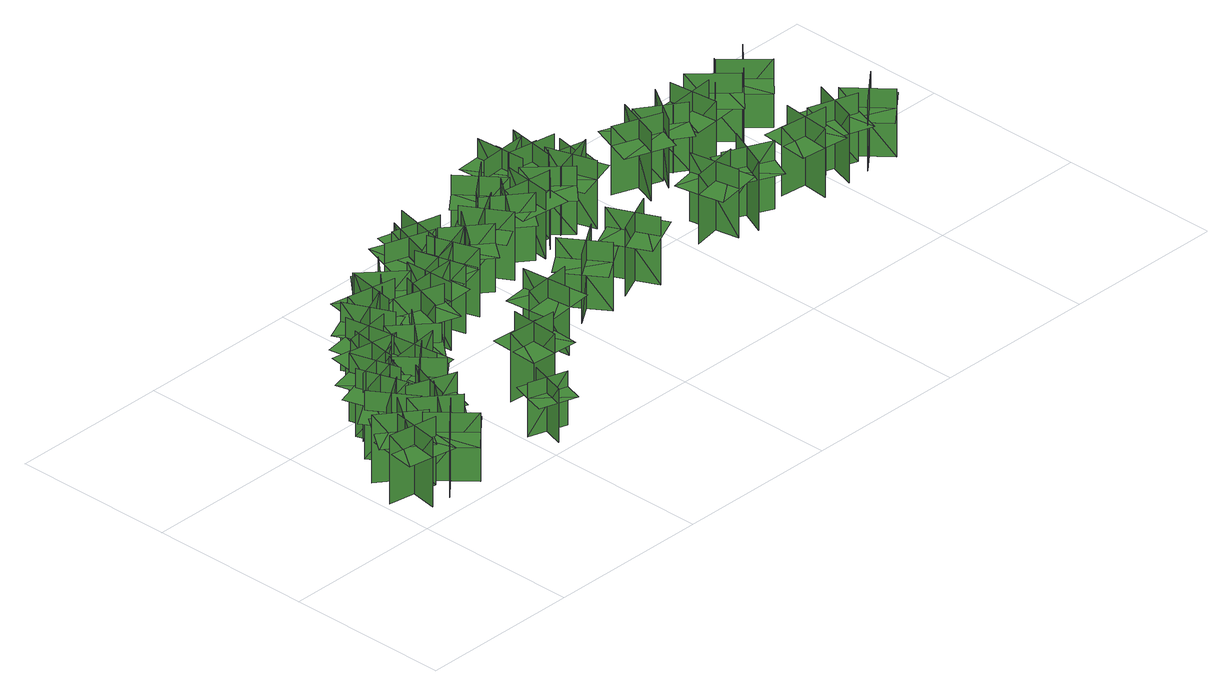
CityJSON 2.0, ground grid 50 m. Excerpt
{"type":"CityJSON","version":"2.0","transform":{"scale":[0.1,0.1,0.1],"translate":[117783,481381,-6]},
"CityObjects":{
"tree1":{"type":"SolitaryVegetationObject","geometry":[{"type":"MultiSurface","lod":"1","boundaries":[[[0,1,2]],[[0,2,3]],[[4,5,6]],[[4,6,7]],[[8,9,10]],[[8,10,11]],[[8,11,12]],[[8,12,13]]]}]},
"tree2":{"type":"SolitaryVegetationObject","geometry":[{"type":"MultiSurface","lod":"1","boundaries":[[[14,15,16]],[[14,16,17]],[[18,19,20]],[[18,20,21]],[[22,23,24]],[[22,24,25]],[[22,25,26]],[[22,26,27]]]}]},
"tree3":{"type":"SolitaryVegetationObject","geometry":[{"type":"MultiSurface","lod":"1","boundaries":[[[28,29,30]],[[28,30,31]],[[32,33,34]],[[32,34,35]],[[36,37,38]],[[36,38,39]],[[36,39,40]],[[36,40,41]]]}]},
"tree4":{"type":"SolitaryVegetationObject","geometry":[{"type":"MultiSurface","lod":"1","boundaries":[[[42,43,44]],[[42,44,45]],[[46,47,48]],[[46,48,49]],[[50,51,52]],[[50,52,53]],[[50,53,54]],[[50,54,55]]]}]},
"tree5":{"type":"SolitaryVegetationObject","geometry":[{"type":"MultiSurface","lod":"1","boundaries":[[[56,57,58]],[[56,58,59]],[[60,61,62]],[[60,62,63]],[[64,65,66]],[[64,66,67]],[[64,67,68]],[[64,68,69]]]}]},
"tree6":{"type":"SolitaryVegetationObject","geometry":[{"type":"MultiSurface","lod":"1","boundaries":[[[70,71,72]],[[70,72,73]],[[74,75,76]],[[74,76,77]],[[78,79,80]],[[78,80,81]],[[78,81,82]],[[78,82,83]]]}]},
"tree7":{"type":"SolitaryVegetationObject","geometry":[{"type":"MultiSurface","lod":"1","boundaries":[[[84,85,86]],[[84,86,87]],[[88,89,90]],[[88,90,91]],[[92,93,94]],[[92,94,95]],[[92,95,96]],[[92,96,97]]]}]},
"tree8":{"type":"SolitaryVegetationObject","geometry":[{"type":"MultiSurface","lod":"1","boundaries":[[[98,99,100]],[[98,100,101]],[[102,103,104]],[[102,104,105]],[[106,107,108]],[[106,108,109]],[[106,109,110]],[[106,110,111]]]}]},
"tree9":{"type":"SolitaryVegetationObject","geometry":[{"type":"MultiSurface","lod":"1","boundaries":[[[112,113,114]],[[112,114,115]],[[116,117,118]],[[116,118,119]],[[120,121,122]],[[120,122,123]],[[120,123,124]],[[120,124,125]]]}]},
"tree10":{"type":"SolitaryVegetationObject","geometry":[{"type":"MultiSurface","lod":"1","boundaries":[[[126,127,128]],[[126,128,129]],[[130,131,132]],[[130,132,133]],[[134,135,136]],[[134,136,137]],[[134,137,138]],[[134,138,139]]]}]},
"tree11":{"type":"SolitaryVegetationObject","geometry":[{"type":"MultiSurface","lod":"1","boundaries":[[[140,141,142]],[[140,142,143]],[[144,145,146]],[[144,146,147]],[[148,149,150]],[[148,150,151]],[[148,151,152]],[[148,152,153]]]}]},
"tree12":{"type":"SolitaryVegetationObject","geometry":[{"type":"MultiSurface","lod":"1","boundaries":[[[154,155,156]],[[154,156,157]],[[158,159,160]],[[158,160,161]],[[162,163,164]],[[162,164,165]],[[162,165,166]],[[162,166,167]]]}]},
"tree13":{"type":"SolitaryVegetationObject","geometry":[{"type":"MultiSurface","lod":"1","boundaries":[[[168,169,170]],[[168,170,171]],[[172,173,174]],[[172,174,175]],[[176,177,178]],[[176,178,179]],[[176,179,180]],[[176,180,181]]]}]},
"tree14":{"type":"SolitaryVegetationObject","geometry":[{"type":"MultiSurface","lod":"1","boundaries":[[[182,183,184]],[[182,184,185]],[[186,187,188]],[[186,188,189]],[[190,191,192]],[[190,192,193]],[[190,193,194]],[[190,194,195]]]}]},
"tree15":{"type":"SolitaryVegetationObject","geometry":[{"type":"MultiSurface","lod":"1","boundaries":[[[196,197,198]],[[196,198,199]],[[200,201,202]],[[200,202,203]],[[204,205,206]],[[204,206,207]],[[204,207,208]],[[204,208,209]]]}]},
"tree16":{"type":"SolitaryVegetationObject","geometry":[{"type":"MultiSurface","lod":"1","boundaries":[[[210,211,212]],[[210,212,213]],[[214,215,216]],[[214,216,217]],[[218,219,220]],[[218,220,221]],[[218,221,222]],[[218,222,223]]]}]},
"tree17":{"type":"SolitaryVegetationObject","geometry":[{"type":"MultiSurface","lod":"1","boundaries":[[[224,225,226]],[[224,226,227]],[[228,229,230]],[[228,230,231]],[[232,233,234]],[[232,234,235]],[[232,235,236]],[[232,236,237]]]}]},
"tree18":{"type":"SolitaryVegetationObject","geometry":[{"type":"MultiSurface","lod":"1","boundaries":[[[238,239,240]],[[238,240,241]],[[242,243,244]],[[242,244,245]],[[246,247,248]],[[246,248,249]],[[246,249,250]],[[246,250,251]]]}]},
"tree19":{"type":"SolitaryVegetationObject","geometry":[{"type":"MultiSurface","lod":"1","boundaries":[[[252,253,254]],[[252,254,255]],[[256,257,258]],[[256,258,259]],[[260,261,262]],[[260,262,263]],[[260,263,264]],[[260,264,265]]]}]},
"tree20":{"type":"SolitaryVegetationObject","geometry":[{"type":"MultiSurface","lod":"1","boundaries":[[[266,267,268]],[[266,268,269]],[[270,271,272]],[[270,272,273]],[[274,275,276]],[[274,276,277]],[[274,277,278]],[[274,278,279]]]}]},
"tree21":{"type":"SolitaryVegetationObject","geometry":[{"type":"MultiSurface","lod":"1","boundaries":[[[280,281,282]],[[280,282,283]],[[284,285,286]],[[284,286,287]],[[288,289,290]],[[288,290,291]],[[288,291,292]],[[288,292,293]]]}]},
"tree22":{"type":"SolitaryVegetationObject","geometry":[{"type":"MultiSurface","lod":"1","boundaries":[[[294,295,296]],[[294,296,297]],[[298,299,300]],[[298,300,301]],[[302,303,304]],[[302,304,305]],[[302,305,306]],[[302,306,307]]]}]},
"tree23":{"type":"SolitaryVegetationObject","geometry":[{"type":"MultiSurface","lod":"1","boundaries":[[[308,309,310]],[[308,310,311]],[[312,313,314]],[[312,314,315]],[[316,317,318]],[[316,318,319]],[[316,319,320]],[[316,320,321]]]}]},
"tree24":{"type":"SolitaryVegetationObject","geometry":[{"type":"MultiSurface","lod":"1","boundaries":[[[322,323,324]],[[322,324,325]],[[326,327,328]],[[326,328,329]],[[330,331,332]],[[330,332,333]],[[330,333,334]],[[330,334,335]]]}]},
"tree25":{"type":"SolitaryVegetationObject","geometry":[{"type":"MultiSurface","lod":"1","boundaries":[[[336,337,338]],[[336,338,339]],[[340,341,342]],[[340,342,343]],[[344,345,346]],[[344,346,347]],[[344,347,348]],[[344,348,349]]]}]},
"tree26":{"type":"SolitaryVegetationObject","geometry":[{"type":"MultiSurface","lod":"1","boundaries":[[[350,351,352]],[[350,352,353]],[[354,355,356]],[[354,356,357]],[[358,359,360]],[[358,360,361]],[[358,361,362]],[[358,362,363]]]}]},
"tree27":{"type":"SolitaryVegetationObject","geometry":[{"type":"MultiSurface","lod":"1","boundaries":[[[364,365,366]],[[364,366,367]],[[368,369,370]],[[368,370,371]],[[372,373,374]],[[372,374,375]],[[372,375,376]],[[372,376,377]]]}]},
"tree28":{"type":"SolitaryVegetationObject","geometry":[{"type":"MultiSurface","lod":"1","boundaries":[[[378,379,380]],[[378,380,381]],[[382,383,384]],[[382,384,385]],[[386,387,388]],[[386,388,389]],[[386,389,390]],[[386,390,391]]]}]},
"tree29":{"type":"SolitaryVegetationObject","geometry":[{"type":"MultiSurface","lod":"1","boundaries":[[[392,393,394]],[[392,394,395]],[[396,397,398]],[[396,398,399]],[[400,401,402]],[[400,402,403]],[[400,403,404]],[[400,404,405]]]}]},
"tree30":{"type":"SolitaryVegetationObject","geometry":[{"type":"MultiSurface","lod":"1","boundaries":[[[406,407,408]],[[406,408,409]],[[410,411,412]],[[410,412,413]],[[414,415,416]],[[414,416,417]],[[414,417,418]],[[414,418,419]]]}]},
"tree31":{"type":"SolitaryVegetationObject","geometry":[{"type":"MultiSurface","lod":"1","boundaries":[[[420,421,422]],[[420,422,423]],[[424,425,426]],[[424,426,427]],[[428,429,430]],[[428,430,431]],[[428,431,432]],[[428,432,433]]]}]},
"tree32":{"type":"SolitaryVegetationObject","geometry":[{"type":"MultiSurface","lod":"1","boundaries":[[[434,435,436]],[[434,436,437]],[[438,439,440]],[[438,440,441]],[[442,443,444]],[[442,444,445]],[[442,445,446]],[[442,446,447]]]}]},
"tree33":{"type":"SolitaryVegetationObject","geometry":[{"type":"MultiSurface","lod":"1","boundaries":[[[448,449,450]],[[448,450,451]],[[452,453,454]],[[452,454,455]],[[456,457,458]],[[456,458,459]],[[456,459,460]],[[456,460,461]]]}]},
"tree34":{"type":"SolitaryVegetationObject","geometry":[{"type":"MultiSurface","lod":"1","boundaries":[[[462,463,464]],[[462,464,465]],[[466,467,468]],[[466,468,469]],[[470,471,472]],[[470,472,473]],[[470,473,474]],[[470,474,475]]]}]},
"tree35":{"type":"SolitaryVegetationObject","geometry":[{"type":"MultiSurface","lod":"1","boundaries":[[[476,477,478]],[[476,478,479]],[[480,481,482]],[[480,482,483]],[[484,485,486]],[[484,486,487]],[[484,487,488]],[[484,488,489]]]}]},
"tree36":{"type":"SolitaryVegetationObject","geometry":[{"type":"MultiSurface","lod":"1","boundaries":[[[490,491,492]],[[490,492,493]],[[494,495,496]],[[494,496,497]],[[498,499,500]],[[498,500,501]],[[498,501,502]],[[498,502,503]]]}]},
"tree37":{"type":"SolitaryVegetationObject","geometry":[{"type":"MultiSurface","lod":"1","boundaries":[[[504,505,506]],[[504,506,507]],[[508,509,510]],[[508,510,511]],[[512,513,514]],[[512,514,515]],[[512,515,516]],[[512,516,517]]]}]},
"tree38":{"type":"SolitaryVegetationObject","geometry":[{"type":"MultiSurface","lod":"1","boundaries":[[[518,519,520]],[[518,520,521]],[[522,523,524]],[[522,524,525]],[[526,527,528]],[[526,528,529]],[[526,529,530]],[[526,530,531]]]}]},
"tree39":{"type":"SolitaryVegetationObject","geometry":[{"type":"MultiSurface","lod":"1","boundaries":[[[532,533,534]],[[532,534,535]],[[536,537,538]],[[536,538,539]],[[540,541,542]],[[540,542,543]],[[540,543,544]],[[540,544,545]]]}]},
"tree40":{"type":"SolitaryVegetationObject","geometry":[{"type":"MultiSurface","lod":"1","boundaries":[[[546,547,548]],[[546,548,549]],[[550,551,552]],[[550,552,553]],[[554,555,556]],[[554,556,557]],[[554,557,558]],[[554,558,559]]]}]},
"tree41":{"type":"SolitaryVegetationObject","geometry":[{"type":"MultiSurface","lod":"1","boundaries":[[[560,561,562]],[[560,562,563]],[[564,565,566]],[[564,566,567]],[[568,569,570]],[[568,570,571]],[[568,571,572]],[[568,572,573]]]}]},
"tree42":{"type":"SolitaryVegetationObject","geometry":[{"type":"MultiSurface","lod":"1","boundaries":[[[574,575,576]],[[574,576,577]],[[578,579,580]],[[578,580,581]],[[582,583,584]],[[582,584,585]],[[582,585,586]],[[582,586,587]]]}]},
"tree43":{"type":"SolitaryVegetationObject","geometry":[{"type":"MultiSurface","lod":"1","boundaries":[[[588,589,590]],[[588,590,591]],[[592,593,594]],[[592,594,595]],[[596,597,598]],[[596,598,599]],[[596,599,600]],[[596,600,601]]]}]},
"tree44":{"type":"SolitaryVegetationObject","geometry":[{"type":"MultiSurface","lod":"1","boundaries":[[[602,603,604]],[[602,604,605]],[[606,607,608]],[[606,608,609]],[[610,611,612]],[[610,612,613]],[[610,613,614]],[[610,614,615]]]}]},
"tree45":{"type":"SolitaryVegetationObject","geometry":[{"type":"MultiSurface","lod":"1","boundaries":[[[616,617,618]],[[616,618,619]],[[620,621,622]],[[620,622,623]],[[624,625,626]],[[624,626,627]],[[624,627,628]],[[624,628,629]]]}]},
"tree46":{"type":"SolitaryVegetationObject","geometry":[{"type":"MultiSurface","lod":"1","boundaries":[[[630,631,632]],[[630,632,633]],[[634,635,636]],[[634,636,637]],[[638,639,640]],[[638,640,641]],[[638,641,642]],[[638,642,643]]]}]},
"tree47":{"type":"SolitaryVegetationObject","geometry":[{"type":"MultiSurface","lod":"1","boundaries":[[[644,645,646]],[[644,646,647]],[[648,649,650]],[[648,650,651]],[[652,653,654]],[[652,654,655]],[[652,655,656]],[[652,656,657]]]}]},
"tree48":{"type":"SolitaryVegetationObject","geometry":[{"type":"MultiSurface","lod":"1","boundaries":[[[658,659,660]],[[658,660,661]],[[662,663,664]],[[662,664,665]],[[666,667,668]],[[666,668,669]],[[666,669,670]],[[666,670,671]]]}]},
"tree49":{"type":"SolitaryVegetationObject","geometry":[{"type":"MultiSurface","lod":"1","boundaries":[[[672,673,674]],[[672,674,675]],[[676,677,678]],[[676,678,679]],[[680,681,682]],[[680,682,683]],[[680,683,684]],[[680,684,685]]]}]},
"tree50":{"type":"SolitaryVegetationObject","geometry":[{"type":"MultiSurface","lod":"1","boundaries":[[[686,687,688]],[[686,688,689]],[[690,691,692]],[[690,692,693]],[[694,695,696]],[[694,696,697]],[[694,697,698]],[[694,698,699]]]}]},
"tree51":{"type":"SolitaryVegetationObject","geometry":[{"type":"MultiSurface","lod":"1","boundaries":[[[700,701,702]],[[700,702,703]],[[704,705,706]],[[704,706,707]],[[708,709,710]],[[708,710,711]],[[708,711,712]],[[708,712,713]]]}]}
},
"vertices":[
[171,128,12],[18,153,12],[18,153,227],[171,128,227],[111,212,12],[86,59,12],[86,59,227],[111,212,227],[111,212,167],[34,225,167],[10,72,167],[86,59,167],[163,47,167],[187,200,167],
[184,165,13],[59,257,13],[59,257,228],[184,165,228],[169,267,13],[77,142,13],[77,142,228],[169,267,228],[169,267,168],[107,313,168],[15,188,168],[77,142,168],[140,96,168],[231,221,168],
[267,164,10],[152,60,10],[152,60,226],[267,164,226],[164,170,10],[268,55,10],[268,55,226],[164,170,226],[164,170,165],[107,118,165],[210,3,165],[268,55,165],[326,106,165],[222,221,165],
[133,353,13],[218,224,13],[218,224,229],[133,353,229],[111,252,13],[241,337,13],[241,337,229],[111,252,229],[111,252,168],[154,188,168],[283,272,168],[241,337,168],[198,402,168],[69,317,168],
[306,151,10],[186,249,10],[186,249,226],[306,151,226],[296,254,10],[198,134,10],[198,134,226],[296,254,226],[296,254,165],[236,303,165],[138,183,165],[198,134,165],[258,85,165],[356,205,165],
[197,446,14],[244,298,14],[244,298,229],[197,446,229],[149,355,14],[297,401,14],[297,401,229],[149,355,229],[149,355,169],[172,281,169],[320,327,169],[297,401,169],[273,475,169],[126,428,169],
[227,292,10],[373,240,10],[373,240,226],[227,292,226],[270,199,10],[323,344,10],[323,344,226],[270,199,226],[270,199,165],[343,172,165],[396,318,165],[323,344,165],[250,371,165],[198,225,165],
[192,414,14],[342,453,14],[342,453,229],[192,414,229],[281,361,14],[242,511,14],[242,511,229],[281,361,229],[281,361,169],[356,381,169],[317,531,169],[242,511,169],[167,492,169],[206,342,169],
[304,316,10],[422,416,10],[422,416,225],[304,316,225],[406,307,10],[306,425,10],[306,425,225],[406,307,225],[406,307,165],[466,357,165],[366,475,165],[306,425,165],[247,375,165],[347,257,165],
[331,574,14],[308,421,14],[308,421,229],[331,574,229],[248,514,14],[401,490,14],[401,490,229],[248,514,229],[248,514,169],[236,437,169],[390,414,169],[401,490,169],[413,567,169],[260,590,169],
[324,409,11],[477,428,11],[477,428,226],[324,409,226],[404,345,11],[386,499,11],[386,499,226],[404,345,226],[404,345,166],[481,354,166],[463,508,166],[386,499,166],[309,489,166],[328,335,166],
[445,576,13],[292,553,13],[292,553,229],[445,576,229],[362,638,13],[386,485,13],[386,485,229],[362,638,229],[362,638,168],[286,626,168],[309,473,168],[386,485,168],[463,497,168],[439,650,168],
[579,145,16],[543,29,16],[543,29,186],[579,145,186],[507,108,16],[623,72,16],[623,72,186],[507,108,186],[507,108,138],[489,50,138],[605,14,138],[623,72,138],[641,130,138],[525,166,138],
[521,437,11],[405,539,11],[405,539,226],[521,437,226],[515,540,11],[413,424,11],[413,424,226],[515,540,226],[515,540,166],[457,591,166],[355,475,166],[413,424,166],[471,373,166],[573,489,166],
[379,598,12],[520,661,12],[520,661,228],[379,598,228],[475,561,12],[411,702,12],[411,702,228],[475,561,228],[475,561,167],[545,592,167],[482,734,167],[411,702,167],[341,670,167],[404,529,167],
[509,619,12],[537,771,12],[537,771,228],[509,619,228],[594,677,12],[442,705,12],[442,705,228],[594,677,228],[594,677,167],[608,753,167],[456,781,167],[442,705,167],[428,629,167],[580,601,167],
[751,244,22],[596,254,22],[596,254,238],[751,245,238],[683,322,22],[674,167,22],[674,167,238],[683,322,238],[683,322,178],[606,327,178],[597,172,178],[674,167,178],[751,163,178],[760,317,178],
[668,566,11],[520,612,11],[520,612,226],[668,566,226],[621,657,11],[575,510,11],[575,510,226],[621,657,226],[621,657,166],[547,680,166],[501,533,166],[575,510,166],[649,486,166],[695,634,166],
[641,782,12],[537,668,12],[537,668,228],[641,782,228],[538,778,12],[653,673,12],[653,673,228],[538,778,228],[538,778,167],[486,721,167],[601,616,167],[653,673,167],[705,731,167],[591,835,167],
[611,628,10],[766,635,10],[766,635,225],[611,628,225],[687,558,10],[680,712,10],[680,712,225],[687,558,225],[687,558,165],[764,561,165],[757,716,165],[680,712,165],[602,709,165],[610,554,165],
[735,737,10],[776,588,10],[776,588,225],[735,737,225],[683,648,10],[833,689,10],[833,689,225],[683,648,225],[683,648,165],[704,573,165],[853,614,165],[833,689,165],[812,763,165],[663,723,165],
[867,295,25],[852,449,25],[852,449,240],[867,295,240],[933,375,25],[779,359,25],[779,359,240],[933,375,240],[933,375,180],[925,452,180],[771,436,180],[779,359,180],[787,282,180],[941,298,180],
[702,814,12],[849,766,12],[849,766,227],[702,814,227],[747,722,12],[796,869,12],[796,869,227],[747,722,227],[747,722,167],[821,698,167],[870,845,167],[796,869,167],[723,893,167],[674,746,167],
[814,766,8],[863,619,8],[863,619,224],[814,766,224],[767,674,8],[914,723,8],[914,723,224],[767,674,224],[767,674,163],[792,600,163],[939,649,163],[914,723,163],[890,796,163],[743,747,163],
[909,807,11],[758,842,11],[758,842,227],[909,807,227],[854,895,11],[820,744,11],[820,744,227],[854,895,227],[854,895,166],[779,912,166],[744,761,166],[820,744,166],[895,727,166],[930,878,166],
[962,780,9],[866,659,9],[866,659,225],[962,780,225],[860,769,9],[981,673,9],[981,673,225],[860,769,225],[860,769,164],[812,709,164],[933,612,164],[981,673,164],[1029,734,164],[908,830,164],
[1007,381,25],[1136,468,25],[1136,468,241],[1007,381,241],[1108,361,25],[1022,490,25],[1022,490,241],[1108,361,241],[1108,361,180],[1173,404,180],[1086,533,180],[1022,490,180],[958,446,180],[1044,318,180],
[979,807,9],[1058,674,9],[1058,674,224],[979,807,224],[953,707,9],[1086,786,9],[1086,786,224],[953,707,224],[953,707,164],[992,641,164],[1126,720,164],[1086,786,164],[1047,853,164],[913,774,164],
[1044,795,10],[1167,700,10],[1167,700,225],[1044,795,225],[1056,693,10],[1152,815,10],[1152,815,225],[1056,693,225],[1056,693,165],[1118,645,165],[1213,767,165],[1152,815,165],[1091,862,165],[995,740,165],
[1174,907,12],[1053,810,12],[1053,810,228],[1174,907,228],[1072,919,12],[1169,798,12],[1169,798,228],[1072,919,228],[1072,919,168],[1011,870,168],[1108,750,168],[1169,798,168],[1229,847,168],[1132,967,168],
[1292,362,22],[1227,502,22],[1227,502,237],[1292,362,237],[1328,458,22],[1188,393,22],[1188,393,237],[1328,458,237],[1328,458,177],[1295,529,177],[1155,463,177],[1188,393,177],[1221,323,177],[1361,388,177],
[1189,684,11],[1207,838,11],[1207,838,226],[1189,684,226],[1270,748,11],[1116,766,11],[1116,766,226],[1270,748,226],[1270,748,166],[1279,825,166],[1125,843,166],[1116,766,166],[1107,689,166],[1261,671,166],
[1232,709,11],[1341,819,11],[1341,819,226],[1232,709,226],[1335,709,11],[1225,818,11],[1225,818,226],[1335,709,226],[1335,709,166],[1390,764,166],[1280,873,166],[1225,818,166],[1171,762,166],[1281,653,166],
[1186,907,12],[1341,917,12],[1341,917,227],[1186,907,227],[1263,838,12],[1253,993,12],[1253,993,227],[1263,838,227],[1263,838,167],[1341,844,167],[1330,998,167],[1253,993,167],[1176,988,167],[1186,833,167],
[1306,835,14],[1324,911,14],[1324,911,122],[1306,835,122],[1350,862,14],[1275,880,14],[1275,880,122],[1350,862,122],[1350,862,91],[1359,900,91],[1284,918,91],[1275,880,91],[1266,842,91],[1341,824,91],
[1326,802,11],[1350,955,11],[1350,955,226],[1326,802,226],[1410,862,11],[1257,886,11],[1257,886,226],[1410,862,226],[1410,862,166],[1422,939,166],[1269,962,166],[1257,886,166],[1245,809,166],[1398,785,166],
[1301,736,11],[1449,783,11],[1449,783,226],[1301,736,226],[1393,688,11],[1346,836,11],[1346,836,226],[1393,688,226],[1393,688,166],[1466,712,166],[1419,859,166],[1346,836,166],[1272,812,166],[1319,665,166],
[1374,896,14],[1309,938,14],[1309,938,121],[1374,896,121],[1364,946,14],[1322,881,14],[1322,881,121],[1364,946,121],[1364,946,91],[1331,967,91],[1289,902,91],[1322,881,91],[1354,860,91],[1396,925,91],
[1367,878,14],[1441,855,14],[1441,855,122],[1367,878,122],[1391,833,14],[1414,907,14],[1414,907,122],[1391,833,122],[1391,833,91],[1428,821,91],[1451,895,91],[1414,907,91],[1377,918,91],[1354,844,91],
[1459,923,15],[1415,915,15],[1415,915,76],[1459,923,76],[1434,940,15],[1443,896,15],[1443,896,76],[1434,940,76],[1434,940,59],[1412,935,59],[1421,892,59],[1443,896,59],[1464,900,59],[1456,944,59],
[1602,368,25],[1574,521,25],[1574,521,241],[1602,368,241],[1661,453,25],[1508,425,25],[1508,425,241],[1661,453,241],[1661,453,181],[1647,529,181],[1494,501,181],[1508,425,181],[1522,349,181],[1675,377,181],
[1526,860,14],[1428,880,14],[1428,880,152],[1526,860,152],[1489,916,14],[1470,818,14],[1470,818,152],[1489,916,152],[1489,916,113],[1441,925,113],[1421,827,113],[1470,818,113],[1519,808,113],[1538,906,113],
[1732,500,21],[1669,358,21],[1669,358,237],[1732,500,237],[1636,463,21],[1777,400,21],[1777,400,237],[1636,463,237],[1636,463,176],[1604,393,176],[1745,330,176],[1777,400,176],[1809,471,176],[1667,534,176],
[1593,680,10],[1646,826,10],[1646,826,226],[1593,680,226],[1687,723,10],[1541,777,10],[1541,777,226],[1687,723,226],[1687,723,166],[1714,796,166],[1568,849,166],[1541,777,166],[1515,704,166],[1660,650,166],
[1672,690,9],[1758,819,9],[1758,819,225],[1672,690,225],[1773,710,9],[1644,796,9],[1644,796,225],[1773,710,225],[1773,710,164],[1816,775,164],[1687,860,164],[1644,796,164],[1601,731,164],[1730,646,164],
[1890,748,9],[1736,734,9],[1736,734,224],[1890,748,224],[1811,815,9],[1825,660,9],[1825,660,224],[1811,815,224],[1811,815,164],[1734,808,164],[1748,653,164],[1825,660,164],[1902,667,164],[1888,822,164],
[1996,420,17],[1842,436,17],[1842,436,232],[1996,420,232],[1931,501,17],[1915,347,17],[1915,347,232],[1931,501,232],[1931,501,172],[1854,509,172],[1838,355,172],[1915,347,172],[1992,338,172],[2009,492,172],
[1972,704,11],[1863,814,11],[1863,814,227],[1972,704,227],[1974,807,11],[1863,699,11],[1863,699,227],[1974,807,227],[1974,807,166],[1919,862,166],[1809,754,166],[1863,699,166],[1917,643,166],[2028,752,166],
[2106,405,16],[1959,453,16],[1959,453,232],[2106,405,232],[2060,497,16],[2012,350,16],[2012,350,232],[2060,497,232],[2060,497,171],[1986,521,171],[1938,374,171],[2012,350,171],[2086,326,171],[2133,474,171],
[2078,801,10],[1967,693,10],[1967,693,226],[2078,801,226],[1975,803,10],[2083,692,10],[2083,692,226],[1975,803,226],[1975,803,165],[1919,749,165],[2027,638,165],[2083,692,165],[2138,746,165],[2030,857,165],
[2090,355,16],[2208,455,16],[2208,455,231],[2090,355,231],[2193,346,16],[2092,464,16],[2092,464,231],[2193,346,231],[2193,346,171],[2252,396,171],[2151,514,171],[2092,464,171],[2033,414,171],[2133,296,171]
]}
